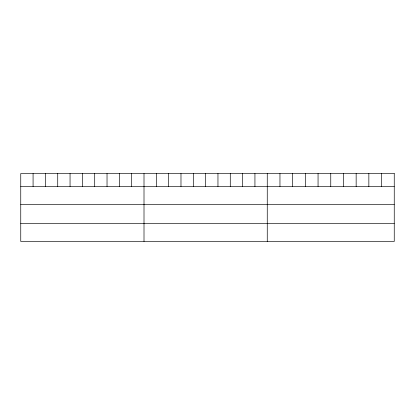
<?xml version="1.0" encoding="UTF-8"?>
<svg xmlns="http://www.w3.org/2000/svg" width="415" height="415" viewBox="0 0 415 415"><rect width="100%" height="100%" fill="white"/><g stroke="black" fill="none" stroke-linecap="round" stroke-linejoin="round"><path stroke-width="0.62" d="M20.75 186.532L394.25 186.532M20.75 204.657L394.25 204.657M20.75 223.327L394.25 223.327M381.551 173.548L381.551 186.532M368.852 173.548L368.852 186.532M356.153 173.548L356.153 186.532M343.454 173.548L343.454 186.532M330.755 173.548L330.755 186.532M318.056 173.548L318.056 186.532M305.357 173.548L305.357 186.532M292.658 173.548L292.658 186.532M279.959 173.548L279.959 186.532M267.26 173.548L267.26 241.452M254.935 173.548L254.935 186.532M242.609 173.548L242.609 186.532M230.284 173.548L230.284 186.532M217.958 173.548L217.958 186.532M205.632 173.548L205.632 186.532M193.307 173.548L193.307 186.532M180.982 173.548L180.982 186.532M168.656 173.548L168.656 186.532M156.331 173.548L156.331 186.532M144.005 173.548L144.005 241.452M131.68 173.548L131.68 186.532M119.354 173.548L119.354 186.532M107.029 173.548L107.029 186.532M94.703 173.548L94.703 186.532M82.378 173.548L82.378 186.532M70.052 173.548L70.052 186.532M57.727 173.548L57.727 186.532M45.401 173.548L45.401 186.532M33.076 173.548L33.076 186.532M394.25 173.548L20.75 173.548L20.75 241.452L394.25 241.452L394.25 173.548"/></g></svg>
